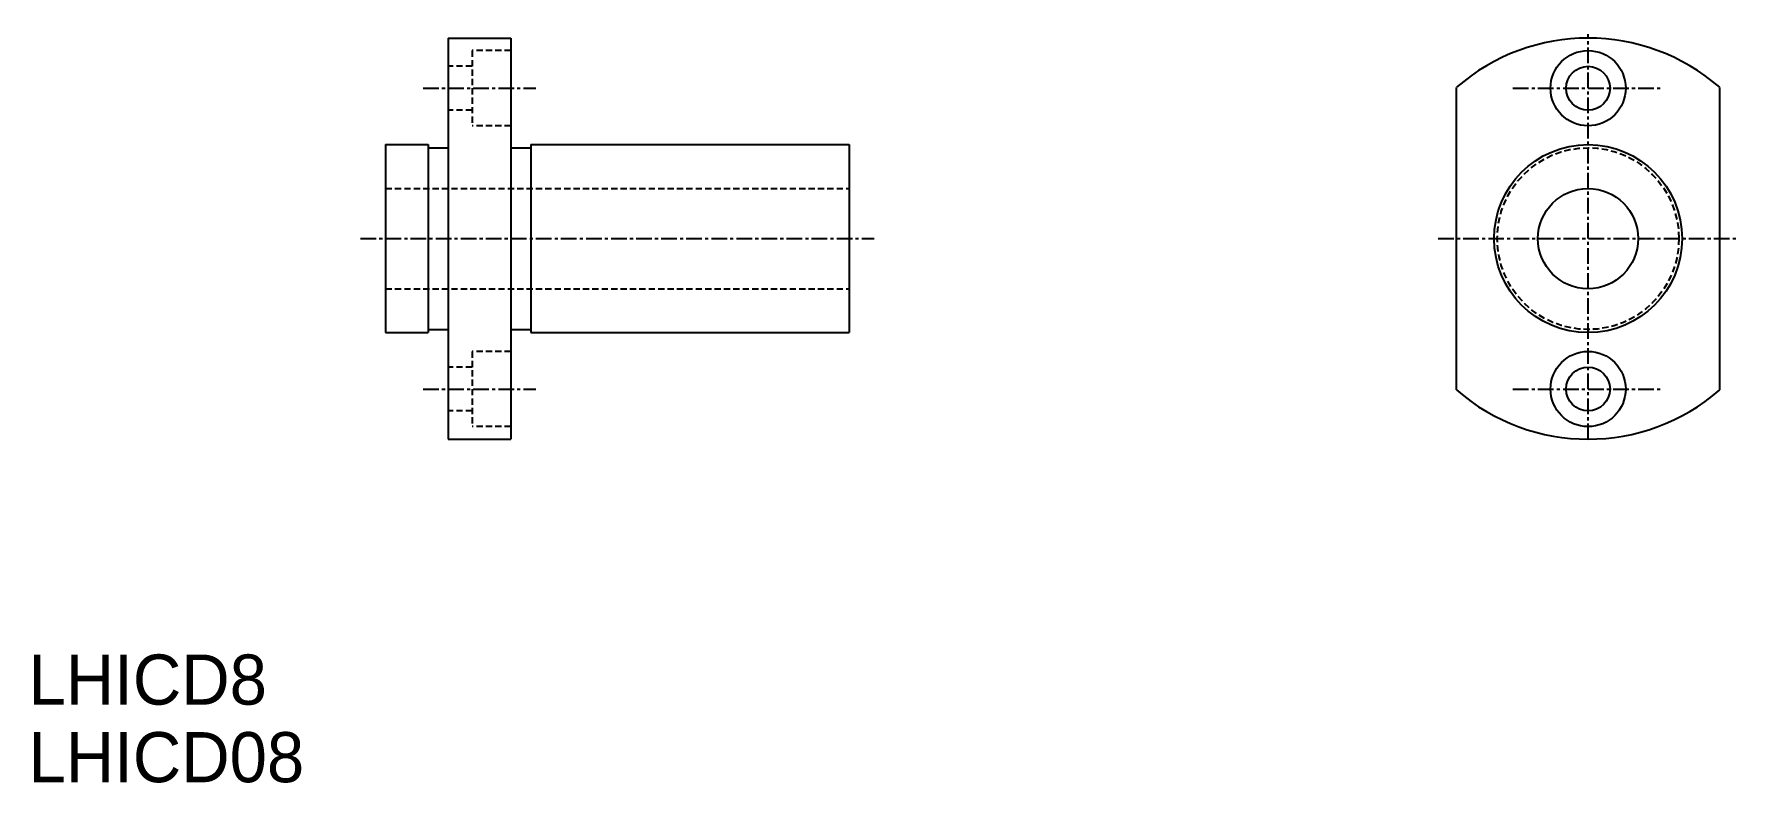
# Model space of a CAD drawing. Extents: x 194 to 330, y 105 to 164.
import ezdxf

# ---------------------------------------------------------------- set-up
doc = ezdxf.new("R2010")
doc.units = 0
doc.linetypes.add('CENTER', pattern=[2, 1.25, -0.25, 0.25, -0.25])
doc.linetypes.add('DASHED', pattern=[0.75, 0.5, -0.25])
doc.layers.get('0').update_dxf_attribs({"linetype": 'CONTINUOUS'})
doc.layers.add('CENTER', color=1, linetype='CENTER')

msp = doc.modelspace()

# ---------------------------------------------------------------- linework, layer by layer
at = {"color": 7, "linetype": 'CONTINUOUS'}
for p, q in [((227.11, 163.96), (232.11, 163.96)), ((227.11, 163.96), (227.11, 131.96)), ((232.11, 163.96), (232.11, 131.96)), ((307.57, 135.89), (307.57, 160.03)), ((328.57, 135.89), (328.57, 160.03)), ((222.11, 155.46), (225.51, 155.46)), ((222.11, 155.46), (222.11, 140.46)), ((225.51, 155.46), (225.51, 140.46)), ((225.51, 155.21), (227.11, 155.21)), ((232.11, 155.21), (233.71, 155.21)), ((233.71, 155.46), (259.11, 155.46)), ((233.71, 155.46), (233.71, 140.46)), ((259.11, 155.46), (259.11, 140.46)), ((222.11, 140.46), (225.51, 140.46)), ((225.51, 140.71), (227.11, 140.71)), ((232.11, 140.71), (233.71, 140.71)), ((233.71, 140.46), (259.11, 140.46)), ((227.11, 131.96), (232.11, 131.96))]:
    msp.add_line(p, q, dxfattribs=at)
at = {"color": 3, "linetype": 'DASHED'}
for p, q in [((232.11, 162.96), (229.01, 162.96)), ((229.01, 162.96), (229.01, 156.96)), ((229.01, 161.71), (227.11, 161.71)), ((229.01, 158.21), (227.11, 158.21)), ((232.11, 156.96), (229.01, 156.96)), ((222.11, 151.96), (259.11, 151.96)), ((222.11, 143.96), (259.11, 143.96)), ((232.11, 138.96), (229.01, 138.96)), ((229.01, 138.96), (229.01, 132.96)), ((229.01, 137.71), (227.11, 137.71)), ((229.01, 134.21), (227.11, 134.21)), ((232.11, 132.96), (229.01, 132.96))]:
    msp.add_line(p, q, dxfattribs=at)
at = {"color": 7, "linetype": 'CONTINUOUS'}
for centre, radius in [((318.07, 159.96), 3), ((318.07, 159.96), 1.75), ((318.07, 147.96), 7.5), ((318.07, 147.96), 4), ((318.07, 135.96), 3), ((318.07, 135.96), 1.75)]:
    msp.add_circle(centre, radius, dxfattribs=at)
at = {"color": 3, "linetype": 'DASHED'}
msp.add_circle((318.07, 147.96), 7.25, dxfattribs=at)
at = {"color": 7, "linetype": 'CONTINUOUS'}
for start, end in [(48.9855, 131.0145), (228.9855, 311.0145)]:
    msp.add_arc((318.07, 147.96), 16, start, end, dxfattribs=at)
at = {"layer": 'CENTER', "color": 1, "linetype": 'CENTER'}
for p, q in [((318.07, 131.96), (318.07, 164.28)), ((225.11, 159.96), (234.11, 159.96)), ((312.07, 159.96), (324.07, 159.96)), ((220.11, 147.96), (261.11, 147.96)), ((306.11, 147.96), (330.03, 147.96)), ((225.11, 135.96), (234.11, 135.96)), ((312.07, 135.96), (324.07, 135.96))]:
    msp.add_line(p, q, dxfattribs=at)

# ---------------------------------------------------------------- texts
at = {"color": 7, "linetype": 'CONTINUOUS'}
for s, p in [('LHICD8', (193.62, 110.78)), ('LHICD08', (193.62, 104.59))]:
    msp.add_text(s, height=4, dxfattribs=at).set_placement(p)

doc.saveas('drawing.dxf')
